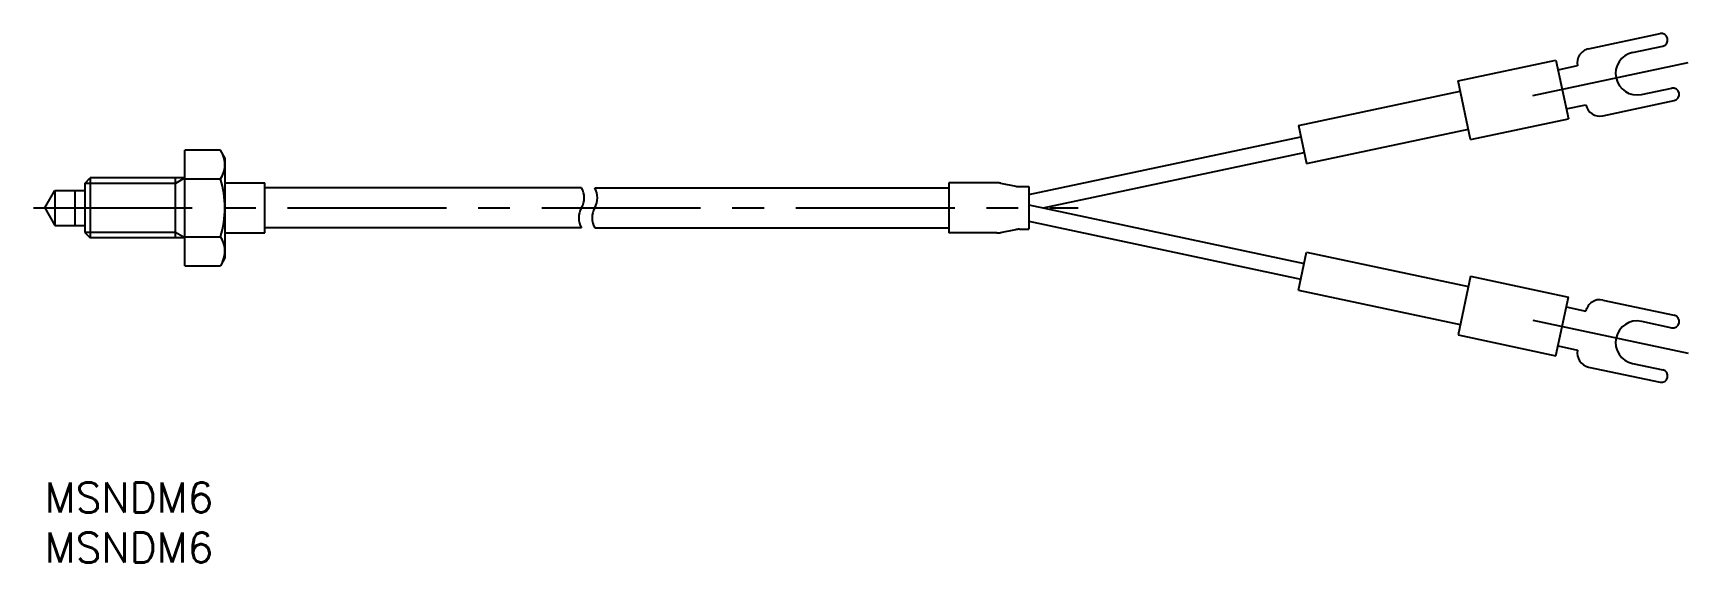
# Model space of a CAD drawing. Extents: x -1 to 166, y -8 to 45.
import ezdxf

# ---------------------------------------------------------------- set-up
doc = ezdxf.new("R2010")
doc.units = 0
doc.header["$LTSCALE"] = 0.5
doc.linetypes.add('CENTER', pattern=[50.8, 31.75, -6.35, 6.35, -6.35])
for name, color, linetype in [('MSM_CENTER', 1, 'CENTER'), ('MSM_CONTINUOUS', 7, 'CONTINUOUS'), ('MSM_NARROW', 5, 'CONTINUOUS'), ('MSM_PART_NUMBER', 7, 'CONTINUOUS')]:
    doc.layers.add(name, color=color, linetype=linetype)
doc.styles.get("Standard").update_dxf_attribs({"font": 'txt.shx', "height": 3, "bigfont": 'bigfont.shx'})

# ---------------------------------------------------------------- blocks, each defined once
blk = doc.blocks.new('*U4')
at = {"layer": 'MSM_PART_NUMBER'}
blk.add_text('MSNDM6', height=3, dxfattribs=at).set_placement((0, -3))
blk = doc.blocks.new('*U5')
at = {"layer": 'MSM_PART_NUMBER'}
blk.add_text('MSNDM6', height=3, dxfattribs=at).set_placement((0, -8))

msp = doc.modelspace()

# ---------------------------------------------------------------- linework, layer by layer
at = {"layer": 'MSM_CENTER'}
for p, q in [((148.71, 38.65), (165.68, 42.26)), ((-1.14, 27.44), (103.29, 27.44)), ((148.71, 16.22), (165.68, 12.61))]:
    msp.add_line(p, q, dxfattribs=at)
at = {"layer": 'MSM_CONTINUOUS'}
for p, q in [((154.29, 43.34), (161.43, 44.86)), ((158.68, 42.97), (161.69, 43.61)), ((141.24, 40.13), (151.02, 42.21)), ((151.02, 42.21), (152.27, 36.34)), ((142.49, 34.26), (141.24, 40.13)), ((151.23, 41.23), (153.19, 41.65)), ((125.3, 35.66), (141.46, 39.1)), ((159.58, 38.76), (162.59, 39.4)), ((152.06, 37.32), (154.02, 37.74)), ((155.71, 36.64), (162.85, 38.16)), ((125.3, 35.66), (126.11, 31.87)), ((126.11, 31.87), (142.27, 35.3)), ((142.49, 34.26), (152.27, 36.34)), ((98.34, 28.76), (125.54, 34.55)), ((14, 21.66), (14, 33.21)), ((17.55, 33.21), (14, 33.21)), ((18, 32.44), (17.55, 33.21)), ((18, 32.44), (18, 22.44)), ((99.79, 27.44), (125.87, 32.98)), ((4, 29.89), (4.54, 30.44)), ((4.54, 30.44), (4.54, 24.44)), ((14, 30.44), (4.54, 30.44)), ((13.06, 24.44), (13.06, 30.44)), ((17.55, 30.32), (14, 30.32)), ((0, 27.44), (1.01, 29.19)), ((1.01, 29.19), (4, 29.19)), ((1.01, 29.19), (1.01, 25.69)), ((3, 29.19), (3, 25.69)), ((4, 29.89), (4, 24.98)), ((18, 29.94), (22, 29.94)), ((22, 24.94), (22, 29.94)), ((53.64, 29.44), (22, 29.44)), ((54.96, 29.44), (90.34, 29.44)), ((95.15, 29.94), (90.34, 29.94)), ((90.34, 29.94), (90.34, 24.94)), ((95.53, 29.9), (97.04, 29.6)), ((97.42, 29.57), (98.34, 29.57)), ((98.34, 29.57), (98.34, 25.3)), ((0, 27.44), (1.01, 25.69)), ((98.34, 27.74), (125.87, 21.89)), ((1.01, 25.69), (4, 25.69)), ((53.64, 25.44), (22, 25.44)), ((54.96, 25.44), (90.34, 25.44)), ((95.53, 24.97), (97.04, 25.27)), ((97.42, 25.3), (98.34, 25.3)), ((98.34, 26.11), (125.54, 20.33)), ((4, 24.98), (4.54, 24.44)), ((14, 24.44), (4.54, 24.44)), ((14, 24.55), (17.55, 24.55)), ((18, 24.94), (22, 24.94)), ((95.15, 24.94), (90.34, 24.94)), ((18, 22.44), (17.55, 21.66)), ((125.3, 19.21), (126.11, 23.01)), ((126.11, 23.01), (142.27, 19.57)), ((14, 21.66), (17.55, 21.66)), ((142.49, 20.61), (141.24, 14.74)), ((142.49, 20.61), (152.27, 18.53)), ((125.3, 19.21), (141.46, 15.78)), ((151.02, 12.66), (152.27, 18.53)), ((152.06, 17.55), (154.02, 17.13)), ((155.71, 18.23), (162.85, 16.71)), ((159.58, 16.11), (162.59, 15.47)), ((141.24, 14.74), (151.02, 12.66)), ((151.23, 13.64), (153.19, 13.22)), ((158.68, 11.9), (161.69, 11.26)), ((154.29, 11.53), (161.43, 10.01))]:
    msp.add_line(p, q, dxfattribs=at)
for centre, radius, start, end in [((161.56, 44.23), 0.637, 282, 102), ((154.58, 41.94), 1.42, 102, 192), ((159.13, 40.87), 2.15, 102, 282), ((162.72, 38.78), 0.637, 282, 102), ((155.41, 38.03), 1.42, 192, 282), ((15.44, 31.77), 2.56, 325.6158, 25.6158), ((8.45, 27.44), 9.55, 342.412, 17.588), ((95.15, 27.94), 2, 79.002, 90), ((97.42, 31.57), 2, 259.002, 270), ((97.42, 23.3), 2, 90, 100.998), ((15.44, 23.11), 2.56, 334.3842, 34.3842), ((95.15, 26.94), 2, 270, 280.998), ((155.41, 16.84), 1.42, 78, 168), ((162.72, 16.09), 0.637, 258, 78), ((159.13, 14), 2.15, 78, 258), ((154.58, 12.93), 1.42, 168, 258), ((161.56, 10.64), 0.637, 258, 78)]:
    msp.add_arc(centre, radius, start, end, dxfattribs=at)
at = {"layer": 'MSM_NARROW'}
for p, q in [((14, 30.44), (13.06, 29.89)), ((13.06, 29.89), (4, 29.89)), ((13.06, 24.98), (4, 24.98)), ((14, 24.44), (13.06, 24.98))]:
    msp.add_line(p, q, dxfattribs=at)
for centre, start, end in [((51.91, 28.44), 330, 30), ((53.23, 28.44), 330, 30), ((55.37, 26.44), 150, 210), ((56.69, 26.44), 150, 210)]:
    msp.add_arc(centre, 2, start, end, dxfattribs=at)

# ---------------------------------------------------------------- block references
at = {"layer": 'MSM_CONTINUOUS'}
for name in ['*U4', '*U5']:
    msp.add_blockref(name, (0, 0), dxfattribs=at)

doc.saveas('drawing.dxf')
